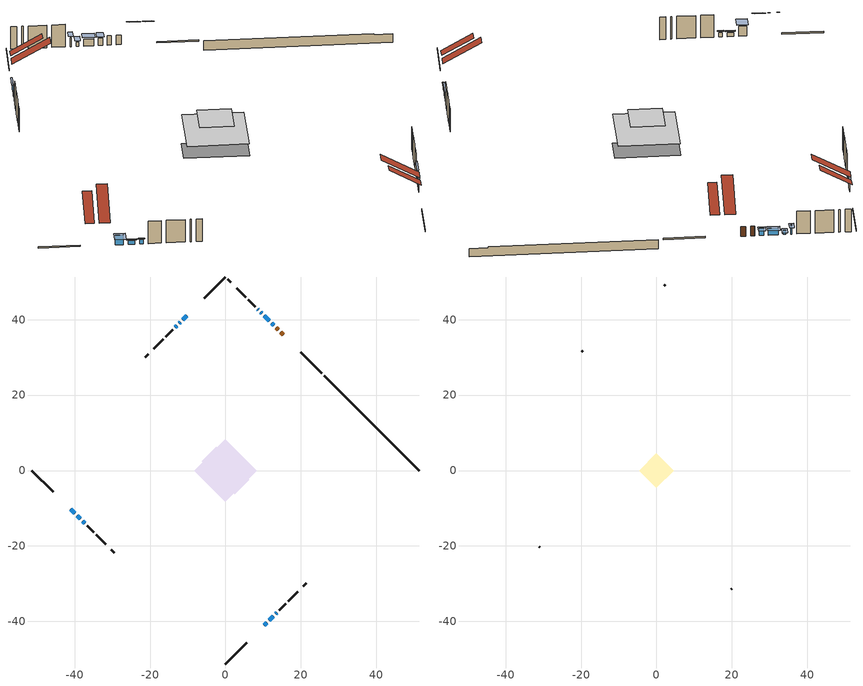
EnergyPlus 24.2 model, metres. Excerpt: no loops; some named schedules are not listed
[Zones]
conditioned space
 floor outside (Floor1 construction): -1.67,0 0,1.67 1.67,0 0,-1.67 z0.91
 floor adiabatic (AdiabaticFloorConstruction): -8.23,0 0,8.23 8.23,0 0,-8.23 z3.35
 floor foundation (Slab1 construction): -6.28,2.46 -2.46,6.28 6.28,-2.46 2.46,-6.28 z-1.07
 wall outside (RimJoist1 construction): 0,-51.3 5.57,-45.73 / -51.3,0 -45.73,-5.57 / 0,51.3 -5.57,45.73 / 25.53,25.77 19.96,31.34 z0.91:1.21
 wall outside (AdiabaticWallConstruction 1): 15.29,36.01 14.63,36.67 / 13.97,37.33 13.46,37.84 z0.91:2.94
 wall outside (AdiabaticWallConstruction): -10.25,41.05 -11.33,39.98 / 11.61,39.7 10.31,40.99 / 11.58,-39.72 12.66,-38.64 z0.91:2.43; 12.8,38.5 12.26,39.04 / 13.31,-37.99 13.53,-37.77 z0.91:2.44; -11.98,39.32 -12.32,38.98 / 10.25,-41.05 10.92,-40.38 / -12.97,38.33 -13.38,37.92 z0.91:2.13; -41.05,-10.25 -39.98,-11.33 z0.91:3.04; -39.32,-11.98 -38.46,-12.85 z0.91:1.73; -37.8,-13.5 -37.37,-13.93 / 9.66,41.64 9.33,41.97 z0.91:1.83; 8.68,42.63 8.5,42.81 z0.91:2.89
 wall outside (Wall1 construction): 14.18,-37.12 15.95,-35.36 / -36.71,-14.59 -34.95,-16.35 / -14.04,37.26 -15.8,35.5 / 7.84,43.46 6.08,45.22 z0.91:5.79
 wall outside (Wall2 construction): 16.6,-34.7 19.11,-32.19 / -34.29,-17.01 -31.79,-19.51 / -16.45,34.85 -18.96,32.34 / 5.42,45.88 2.92,48.38 z0.91:5.79
 wall outside (Wall4 construction): 20.58,-30.72 21.37,-29.93 / -30.31,-20.99 -29.53,-21.77 / -20.43,30.87 -21.22,30.08 / 1.44,49.86 0.66,50.64 z0.91:5.79
 wall foundation (FoundationWall1 construction): 26.19,25.11,-1.07 26.19,25.11,0.91 48.79,2.51,0.91 48.79,2.51,0.71 51.3,0,0.71 51.3,0,-1.07
 window (WindowConstruction): -10.25,41.05 -11.33,39.98 z0.91:2.43
 window (WindowConstruction 3): 12.8,38.5 12.26,39.04 z0.91:2.43
 window (WindowConstruction 4): 11.61,39.7 10.31,40.99 z0.91:2.43
 window (WindowConstruction 5): -11.98,39.32 -12.32,38.98 z0.91:2.13
 window (WindowConstruction 6): 10.25,-41.05 10.92,-40.38 z0.91:2.13
 window (WindowConstruction 7): -41.05,-10.25 -39.98,-11.33 z0.91:3.04
 window (WindowConstruction 8): -39.32,-11.98 -38.46,-12.84 z0.91:1.72
 window (WindowConstruction 12): -12.98,38.33 -13.38,37.92 z0.91:2.13
 window (WindowConstruction 1): 11.58,-39.72 12.66,-38.65 z0.91:2.43
 window (WindowConstruction 2): -37.8,-13.5 -37.37,-13.93 z0.91:1.82
 window (WindowConstruction 9): 9.66,41.65 9.33,41.97 z0.91:1.82
 window (WindowConstruction 10): 8.68,42.63 8.5,42.8 z0.91:2.89
 window (WindowConstruction 11): 13.31,-37.99 13.53,-37.77 z0.91:2.43
 door (Door): 15.29,36.01 14.63,36.67 z0.91:2.94
 door (Door 1): 13.97,37.33 13.46,37.84 z0.91:2.94
 ceiling adiabatic (AdiabaticFloorConstruction): 0,-8.23 8.23,0 0,8.23 -8.23,0 z3.35
 roof outside (Roof2 construction): 9.59,-41.71,5.79 4.49,-36.61,10 3.01,-38.08,10 8.11,-43.19,5.79; -41.71,-9.59,5.79 -36.61,-4.49,10 -38.08,-3.01,10 -43.19,-8.11,5.79; -9.59,41.71,5.79 -4.49,36.61,10 -3.01,38.08,10 -8.11,43.19,5.79; 15.94,35.36,5.79 10.84,30.25,10 12.32,28.77,10 17.42,33.88,5.79
attic - vented
 floor to conditioned space (Floor2 construction Reversed): -4.57,0 0,4.57 4.57,0 0,-4.57 z5.79
 wall outside (Wall3 construction): 19.76,-31.54 19.93,-31.38 / -31.13,-20.17 -30.97,-20.33 / -19.62,31.69 -19.78,31.52 / 2.26,49.04 2.1,49.2 z0.91:5.79
 roof outside (Roof1 construction): 7.46,-43.84,5.79 3.21,-39.6,9.29 1.98,-40.83,9.29 6.23,-45.07,5.79; -43.84,-7.46,5.79 -39.6,-3.21,9.29 -40.83,-1.98,9.29 -45.07,-6.23,5.79; -7.46,43.84,5.79 -3.21,39.6,9.29 -1.98,40.83,9.29 -6.23,45.07,5.79; 18.08,33.22,5.79 13.83,28.98,9.29 15.06,27.75,9.29 19.31,31.99,5.79
shading: -11.76,39.54 -9.82,41.48 -10.03,41.7 -11.97,39.76 z3.04; 12.05,39.25 13.01,38.29 14.09,39.36 13.13,40.33 z2.73; 10.1,41.2 11.82,39.48 12.89,40.56 11.18,42.28 z2.73; -39.76,-11.54 -41.26,-10.04 -42.77,-11.54 -41.27,-13.04 z3.34; -38.25,-13.06 -39.53,-11.77 -39.74,-11.98 -38.46,-13.27 z2.02; 13.09,-38.21 11.15,-40.15 11.36,-40.37 13.3,-38.43 z3.04; -37.16,-14.14 -38.01,-13.29 -38.22,-13.5 -37.37,-14.35 z2.12; 9.12,42.18 9.87,41.43 10.94,42.51 10.2,43.26 z2.12; 8.29,43.02 8.89,42.41 9.96,43.49 9.36,44.09 z3.19; 14.6,-36.7 12.24,-39.06 12.45,-39.28 14.81,-36.91 z3.95
[Building]
Building 1: Terrain=Suburbs
[Site:Location]
Mont Joli AP_QC: Latitude {deg}=48.61; Longitude {deg}=-68.21; Time Zone {hr}=-5; Elevation {m}=52; Keep Site Location Information=Yes
[Site:GroundTemperature:Shallow]
-0.843868, -3.04892, -3.2255, -2.1791, 2.02165, 6.20283, 9.82768, 12.1239, 12.319, 10.4514, 6.91898, 2.86606
[Site:WaterMainsTemperature]
Calculation Method=Schedule; Temperature Schedule=mains temperature schedule
[Material] Roughness=Rough; Thermal Absorptance=0.9
Name | Thickness {m} | Conductivity {W/m-K} | Density {kg/m3} | Specific Heat {J/kg-K} | Solar Absorptance | Visible Absorptance
asphalt or fiberglass shingles | 0.00635 | 0.162714 | 1121.4 | 1465.45 | 0.4 | 0.4
ceiling loosefill ins | 0.169333 | 0.0480833 | 16.02 | 1046.75 | 0.7 | 0.7
ceiling stud and cavity | 0.1397 | 0.329196 | 65.682 | 1177.47 | 0.7 | 0.7
concrete 4.0 in. | 0.1016 | 1.803125 | 2242.8 | 837.4 | 0.7 | 0.7
concrete 8.0 in. | 0.2032 | 1.803125 | 2242.8 | 837.4 | 0.7 | 0.7
door material | 0.04445 | 0.0451087 | 512.64 | 1214.23 | 0.7 | 0.7
door material 1 | 0.04445 | 0.188738 | 512.64 | 1214.23 | 0.7 | 0.7
floor covering | 0.0127 | 0.0433444 | 54.468 | 1339.84 | 0.6 | 0.6
floor rigid ins | 0.051816 | 0.029427 | 32.04 | 1214.23 | 0.7 | 0.7
floor rigid ins 1; wall rigid ins | 0.512978 | 0.029427 | 32.04 | 1214.23 | 0.7 | 0.7
floor stud and cavity | 0.1397 | 0.0884282 | 92.3553 | 1139.71 | 0.7 | 0.7
floor stud and cavity 1 | 0.1397 | 1.75129 | 37.0049 | 1207.88 | 0.7 | 0.7
furniture material conditioned space 1 | 0.1524 | 0.115458 | 640.8 | 1214.23 | 0.6 | 0.6
gypsum board | 0.0127 | 0.160291 | 801 | 837.4 | 0.6 | 0.6
osb sheathing 0.5 in. | 0.0127 | 0.115458 | 512.64 | 1214.23 | 0.7 | 0.7
osb sheathing 0.75 in. | 0.01905 | 0.115458 | 512.64 | 1214.23 | 0.7 | 0.7
rim joist stud and cavity | 0.0508 | 0.137084 | 50.32683 | 1063.81 | 0.6 | 0.6
roof rigid ins | 0.103632 | 0.029427 | 32.04 | 1214.23 | 0.7 | 0.7
roof stud and cavity | 0.2032 | 1.36305 | 78.34581 | 1123.46 | 0.7 | 0.7
wall stud and cavity | 0.1397 | 0.0807104 | 139.0536 | 1170.24 | 0.7 | 0.7
wall stud and cavity 1 | 0.1397 | 0.0792591 | 139.0536 | 1170.24 | 0.7 | 0.7
wall stud and cavity 2 | 0.0889 | 6.1454 | 50.32683 | 1063.81 | 0.6 | 0.6
wall stud and cavity 3 | 0.1397 | 0.21228 | 139.0536 | 1170.24 | 0.7 | 0.7
wall stud and cavity 4 | 0.0889 | 0.380278 | 52.3479 | 1209.89 | 0.7 | 0.7
wall stud and cavity 5 | 0.0889 | 0.391764 | 83.0341 | 1211.67 | 0.7 | 0.7
wood siding | 0.0254 | 0.102417 | 544.68 | 1172.36 | 0.4 | 0.4
wood siding 1 | 0.00254 | 0.102417 | 544.68 | 1172.36 | 0.4 | 0.4
wood siding 2; wood siding 3; wood siding 4 | 0.0254 | 0.102417 | 544.68 | 1172.36 | 0.7 | 0.7
[WindowMaterial:SimpleGlazingSystem]
Name | U-Factor {W/m2-K} | Solar Heat Gain Coefficient
WindowMaterial | 2.958238 | 0.57
WindowMaterial 1 | 2.99571 | 0.51
WindowMaterial 2 | 2.906 | 0.64
WindowMaterial 3 | 2.98833 | 0.52
WindowMaterial 4 | 2.98152 | 0.58
WindowMaterial 5 | 2.961077 | 0.56
WindowMaterial 6 | 3.1212 | 0.46
WindowMaterial 7 | 3.1053 | 0.51
WindowMaterial 8 | 3.08826 | 0.37
WindowMaterial 9 | 3.06101 | 0.4
[Construction]
AdiabaticFloorConstruction: floor stud and cavity 1, floor rigid ins 1, osb sheathing 0.75 in., floor covering
AdiabaticWallConstruction: wood siding 3, wall rigid ins, wall stud and cavity 4, gypsum board
AdiabaticWallConstruction 1: wood siding 4, wall rigid ins, wall stud and cavity 4, gypsum board
Door: door material
Door 1: door material 1
Floor1 construction: floor stud and cavity, floor rigid ins, osb sheathing 0.75 in., floor covering
Floor2 construction Reversed: gypsum board, ceiling stud and cavity, ceiling loosefill ins
FoundationWall1 construction: concrete 8.0 in.
furniture construction conditioned space 1: furniture material conditioned space 1
PartitionWallConstruction: gypsum board, wall stud and cavity 5, gypsum board
RimJoist1 construction: wood siding 2, rim joist stud and cavity
Roof1 construction: asphalt or fiberglass shingles
Roof2 construction: asphalt or fiberglass shingles, roof rigid ins, osb sheathing 0.75 in., roof stud and cavity, gypsum board
Slab1 construction: concrete 4.0 in.
Wall1 construction: wood siding, osb sheathing 0.5 in., wall stud and cavity, gypsum board
Wall2 construction: wood siding, osb sheathing 0.5 in., wall stud and cavity 1, gypsum board
Wall3 construction: wood siding 1, wall stud and cavity 2
Wall4 construction: wood siding, osb sheathing 0.5 in., wall stud and cavity 3, gypsum board
WindowConstruction; WindowConstruction 1; WindowConstruction 3; WindowConstruction 6: WindowMaterial
WindowConstruction 10: WindowMaterial 7
WindowConstruction 11: WindowMaterial 8
WindowConstruction 12: WindowMaterial 9
WindowConstruction 2: WindowMaterial 1
WindowConstruction 4: WindowMaterial 2
WindowConstruction 5: WindowMaterial 3
WindowConstruction 7: WindowMaterial 4
WindowConstruction 8: WindowMaterial 5
WindowConstruction 9: WindowMaterial 6
[Zone] Multiplier=1; Part of Total Floor Area=Yes
Name | Volume {m3}
attic - vented | 22.6219
conditioned space | 437
[Space]
Name | Zone | Volume {m3}
attic - vented 1 | attic - vented | 22.6219
conditioned space 1 | conditioned space | 437
[ZoneInfiltration:EffectiveLeakageArea]
infil attic - vented 1: Zone or Space=attic - vented 1; Schedule=Always On Discrete; Effective Air Leakage Area {cm2}=1450.78; Stack Coefficient=0.000582603; Wind Coefficient=1.63082e-05
[ZoneMixing]
whole house fan mix: Zone or Space=attic - vented; Schedule=Always On Continuous; Design Flow Rate Calculation Method=Flow/Zone; Design Flow Rate {m3/s}=0; Source Zone or Space=conditioned space
[SurfaceProperty:ExposedFoundationPerimeter]
Slab1: Exposed Perimeter Calculation Method=TotalExposedPerimeter; Total Exposed Perimeter {m}=35.51
[InternalMass] Zone or ZoneList=conditioned space; Space or SpaceList=conditioned space 1
Name | Construction | Surface Area {m2}
furniture mass conditioned space 1 | furniture construction conditioned space 1 | 83.148
partition wall mass | PartitionWallConstruction | 207.87
[Lights]
interior lighting: Zone or ZoneList or Space or SpaceList=conditioned space 1; Schedule=interior lighting schedule; Design Level Calculation Method=LightingLevel; Lighting Level {W}=343.2; Return Air Fraction=0; Fraction Radiant=0.6; Fraction Visible=0.2; Fraction Replaceable=1
[People]
occupants: Zone or ZoneList or Space or SpaceList=conditioned space 1; Number of People Schedule=occupants schedule; Number of People Calculation Method=People; Number of People=3; Fraction Radiant=0.314171; Sensible Heat Fraction=0.56303; Activity Level Schedule=occupants activity schedule; Carbon Dioxide Generation Rate {m3/s-W}=0; Enable ASHRAE 55 Comfort Warnings=No; Mean Radiant Temperature Calculation Type=EnclosureAveraged
[ElectricEquipment] Zone or ZoneList or Space or SpaceList=conditioned space 1; Design Level Calculation Method=EquipmentLevel
Name | Schedule | Design Level {W} | Fraction Latent | Fraction Radiant | Fraction Lost
clothes dryer | clothes dryer schedule | 140.772 | 0.015 | 0.081 | 0.85
clothes washer | clothes washer schedule | 32.1985 | 0.03 | 0.162 | 0.7
cooking range | cooking range schedule | 215.147 | 0.08 | 0.432 | 0.2
dishwasher | dishwasher schedule | 66.8632 | 0.3 | 0.18 | 0.4
fridge | fridge schedule | 72.9452 | 0 | 0.6 | 0
mech vent bath fan 0 | mech vent bath fan 0 schedule | 50.2 | 0 | 0 | 1
mech vent bath fan 1 | mech vent bath fan 1 schedule | 50.2 | 0 | 0 | 1
mech vent house fan | mech vent house fan schedule | 0 | 0 | 0 | 1
mech vent house fan cfis | mech vent house fan cfis schedule | 0 | 0 | 0 | 0
mech vent range fan 0 | mech vent range fan 0 schedule | 57 | 0 | 0 | 1
misc plug loads | misc plug loads schedule | 494.7 | 0.045 | 0.513 | 0.1
whole house fan | Always On Discrete | 0 | 0 | 0 | 1
[OtherEquipment] Zone or ZoneList or Space or SpaceList=conditioned space 1; Design Level Calculation Method=EquipmentLevel
Name | Fuel Type | Schedule | Design Level {W} | Fraction Latent | Fraction Radiant | Fraction Lost
clothes dryer 1 | Electricity | clothes dryer schedule | 0 | 0.015 | 0.081 | 0.85
cooking range 1 | Electricity | cooking range schedule | 0 | 0.08 | 0.432 | 0.2
general water use latent | None | general water use schedule | 62.594 | 1 | 0 | 0
general water use sensible | None | general water use schedule | -61.6891 | 0 | 0.6 | 0
mech vent house fan latent load | None | Always On Discrete | 0 | 1 | 0 | 0
mech vent house fan sensible load | None | Always On Discrete | 0 | 0 | 0 | 0
water heater energy adjustment1 | Electricity | Always On Discrete | 0.01 | 0 | 0 | 1
[ZoneInfiltration:DesignFlowRate] Zone or ZoneList or Space or SpaceList=conditioned space 1; Schedule=Always On Discrete; Design Flow Rate Calculation Method=Flow/Zone; Design Flow Rate {m3/s}=0
infil flow; natural vent flow; whole house fan flow
[ZoneControl:Thermostat]
conditioned space Thermostat: Zone or ZoneList=conditioned space; Control Type Schedule=conditioned space Thermostat Schedule; Control 1=conditioned space temperature setpoint; Temperature Difference Between Cutout And Setpoint {deltaC}=0
[ThermostatSetpoint:DualSetpoint]
conditioned space temperature setpoint: Heating Setpoint Temperature Schedule=heating setpoint; Cooling Setpoint Temperature Schedule=cooling setpoint
[Zone equipment]
conditioned space: electric baseboard
[Foundation:Kiva]
Foundation Kiva 1: Initial Indoor Air Temperature {C}=18; Wall Height Above Grade {m}=0.910011; Wall Depth Below Slab {m}=0.2032
[Foundation:Kiva:Settings]
Soil Conductivity {W/m-K}=0.849921; Soil Density {kg/m3}=1842.3; Soil Specific Heat {J/kg-K}=418.7; Ground Solar Absorptivity=0.9; Ground Thermal Absorptivity=0.9; Ground Surface Roughness {m}=0.03; Far-Field Width {m}=40; Deep-Ground Boundary Condition=ZeroFlux; Deep-Ground Depth {m}=40; Minimum Cell Dimension {m}=0.2; Maximum Cell Growth Coefficient=3; Simulation Timestep=Timestep
[Exterior:Lights]
exterior lighting: Schedule=exterior lighting schedule; Design Level {W}=75.6
[EnergyManagementSystem:Sensor] Output:Variable or Output:Meter Index Key=conditioned space
Name | Output:Variable or Output:Meter
conditioned_space_clg_unmet_s | Zone Cooling Setpoint Not Met Time
conditioned_space_htg_unmet_s | Zone Heating Setpoint Not Met Time
fridge_tin_s; tin_s; tin_s_1 | Zone Mean Air Temperature
tout_s | Zone Outdoor Air Drybulb Temperature
win_s | Zone Air Humidity Ratio
[Schedule:Constant]
Name | Hourly Value
Always On Continuous; mech vent house fan schedule; mech vent house fan cfis schedule; Always On Discrete | 1
occupants activity schedule | 117.228
fridge schedule | 0
[Schedule:Week:Daily]
interior lighting schedule Week Rule - Jan1-Jan27: interior lighting schedule day, interior lighting schedule day, interior lighting schedule day, interior lighting schedule day, interior lighting schedule day, interior lighting schedule day, interior lighting schedule day, interior lighting schedule default day, interior lighting schedule default day, interior lighting schedule default day, interior lighting schedule default day, interior lighting schedule default day
interior lighting schedule Week Rule - Jan28-Feb3: interior lighting schedule day, interior lighting schedule day, interior lighting schedule day, interior lighting schedule day, interior lighting schedule day 1, interior lighting schedule day 1, interior lighting schedule day 1, interior lighting schedule default day, interior lighting schedule default day, interior lighting schedule default day, interior lighting schedule default day, interior lighting schedule default day
interior lighting schedule Week Rule - Feb4-Feb24: interior lighting schedule day 1, interior lighting schedule day 1, interior lighting schedule day 1, interior lighting schedule day 1, interior lighting schedule day 1, interior lighting schedule day 1, interior lighting schedule day 1, interior lighting schedule default day, interior lighting schedule default day, interior lighting schedule default day, interior lighting schedule default day, interior lighting schedule default day
interior lighting schedule Week Rule - Feb25-Mar3: interior lighting schedule day 1, interior lighting schedule day 1, interior lighting schedule day 1, interior lighting schedule day 1, interior lighting schedule day 2, interior lighting schedule day 2, interior lighting schedule day 2, interior lighting schedule default day, interior lighting schedule default day, interior lighting schedule default day, interior lighting schedule default day, interior lighting schedule default day
interior lighting schedule Week Rule - Mar4-Mar31: interior lighting schedule day 2, interior lighting schedule day 2, interior lighting schedule day 2, interior lighting schedule day 2, interior lighting schedule day 2, interior lighting schedule day 2, interior lighting schedule day 2, interior lighting schedule default day, interior lighting schedule default day, interior lighting schedule default day, interior lighting schedule default day, interior lighting schedule default day
interior lighting schedule Week Rule - Apr1-Apr28: interior lighting schedule day 3, interior lighting schedule day 3, interior lighting schedule day 3, interior lighting schedule day 3, interior lighting schedule day 3, interior lighting schedule day 3, interior lighting schedule day 3, interior lighting schedule default day, interior lighting schedule default day, interior lighting schedule default day, interior lighting schedule default day, interior lighting schedule default day
interior lighting schedule Week Rule - Apr29-May5: interior lighting schedule day 3, interior lighting schedule day 3, interior lighting schedule day 4, interior lighting schedule day 4, interior lighting schedule day 4, interior lighting schedule day 4, interior lighting schedule day 4, interior lighting schedule default day, interior lighting schedule default day, interior lighting schedule default day, interior lighting schedule default day, interior lighting schedule default day
interior lighting schedule Week Rule - May6-May26: interior lighting schedule day 4, interior lighting schedule day 4, interior lighting schedule day 4, interior lighting schedule day 4, interior lighting schedule day 4, interior lighting schedule day 4, interior lighting schedule day 4, interior lighting schedule default day, interior lighting schedule default day, interior lighting schedule default day, interior lighting schedule default day, interior lighting schedule default day
interior lighting schedule Week Rule - May27-Jun2: interior lighting schedule day 4, interior lighting schedule day 4, interior lighting schedule day 4, interior lighting schedule day 4, interior lighting schedule day 4, interior lighting schedule day 5, interior lighting schedule day 5, interior lighting schedule default day, interior lighting schedule default day, interior lighting schedule default day, interior lighting schedule default day, interior lighting schedule default day
interior lighting schedule Week Rule - Jun3-Jun30: interior lighting schedule day 5, interior lighting schedule day 5, interior lighting schedule day 5, interior lighting schedule day 5, interior lighting schedule day 5, interior lighting schedule day 5, interior lighting schedule day 5, interior lighting schedule default day, interior lighting schedule default day, interior lighting schedule default day, interior lighting schedule default day, interior lighting schedule default day
interior lighting schedule Week Rule - Jul1-Jul28: interior lighting schedule day 6, interior lighting schedule day 6, interior lighting schedule day 6, interior lighting schedule day 6, interior lighting schedule day 6, interior lighting schedule day 6, interior lighting schedule day 6, interior lighting schedule default day, interior lighting schedule default day, interior lighting schedule default day, interior lighting schedule default day, interior lighting schedule default day
interior lighting schedule Week Rule - Jul29-Aug4: interior lighting schedule day 6, interior lighting schedule day 6, interior lighting schedule day 6, interior lighting schedule day 7, interior lighting schedule day 7, interior lighting schedule day 7, interior lighting schedule day 7, interior lighting schedule default day, interior lighting schedule default day, interior lighting schedule default day, interior lighting schedule default day, interior lighting schedule default day
interior lighting schedule Week Rule - Aug5-Aug25: interior lighting schedule day 7, interior lighting schedule day 7, interior lighting schedule day 7, interior lighting schedule day 7, interior lighting schedule day 7, interior lighting schedule day 7, interior lighting schedule day 7, interior lighting schedule default day, interior lighting schedule default day, interior lighting schedule default day, interior lighting schedule default day, interior lighting schedule default day
interior lighting schedule Week Rule - Aug26-Sep1: interior lighting schedule day 7, interior lighting schedule day 7, interior lighting schedule day 7, interior lighting schedule day 7, interior lighting schedule day 7, interior lighting schedule day 7, interior lighting schedule day 8, interior lighting schedule default day, interior lighting schedule default day, interior lighting schedule default day, interior lighting schedule default day, interior lighting schedule default day
interior lighting schedule Week Rule - Sep2-Sep29: interior lighting schedule day 8, interior lighting schedule day 8, interior lighting schedule day 8, interior lighting schedule day 8, interior lighting schedule day 8, interior lighting schedule day 8, interior lighting schedule day 8, interior lighting schedule default day, interior lighting schedule default day, interior lighting schedule default day, interior lighting schedule default day, interior lighting schedule default day
interior lighting schedule Week Rule - Sep30-Oct6: interior lighting schedule day 8, interior lighting schedule day 9, interior lighting schedule day 9, interior lighting schedule day 9, interior lighting schedule day 9, interior lighting schedule day 9, interior lighting schedule day 9, interior lighting schedule default day, interior lighting schedule default day, interior lighting schedule default day, interior lighting schedule default day, interior lighting schedule default day
interior lighting schedule Week Rule - Oct7-Oct27: interior lighting schedule day 9, interior lighting schedule day 9, interior lighting schedule day 9, interior lighting schedule day 9, interior lighting schedule day 9, interior lighting schedule day 9, interior lighting schedule day 9, interior lighting schedule default day, interior lighting schedule default day, interior lighting schedule default day, interior lighting schedule default day, interior lighting schedule default day
interior lighting schedule Week Rule - Oct28-Nov3: interior lighting schedule day 9, interior lighting schedule day 9, interior lighting schedule day 9, interior lighting schedule day 9, interior lighting schedule day 10, interior lighting schedule day 10, interior lighting schedule day 10, interior lighting schedule default day, interior lighting schedule default day, interior lighting schedule default day, interior lighting schedule default day, interior lighting schedule default day
interior lighting schedule Week Rule - Nov4-Nov24: interior lighting schedule day 10, interior lighting schedule day 10, interior lighting schedule day 10, interior lighting schedule day 10, interior lighting schedule day 10, interior lighting schedule day 10, interior lighting schedule day 10, interior lighting schedule default day, interior lighting schedule default day, interior lighting schedule default day, interior lighting schedule default day, interior lighting schedule default day
interior lighting schedule Week Rule - Nov25-Dec1: interior lighting schedule day 10, interior lighting schedule day 10, interior lighting schedule day 10, interior lighting schedule day 10, interior lighting schedule day 10, interior lighting schedule day 10, interior lighting schedule day 11, interior lighting schedule default day, interior lighting schedule default day, interior lighting schedule default day, interior lighting schedule default day, interior lighting schedule default day
interior lighting schedule Week Rule - Dec2-Dec31: interior lighting schedule day 11, interior lighting schedule day 11, interior lighting schedule day 11, interior lighting schedule day 11, interior lighting schedule day 11, interior lighting schedule day 11, interior lighting schedule day 11, interior lighting schedule default day, interior lighting schedule default day, interior lighting schedule default day, interior lighting schedule default day, interior lighting schedule default day
occupants schedule Week Rule - Jan1-Dec31: occupants schedule day, occupants schedule day, occupants schedule day, occupants schedule day, occupants schedule day, occupants schedule day, occupants schedule day, occupants schedule default day, occupants schedule default day, occupants schedule default day, occupants schedule default day, occupants schedule default day
clothes dryer schedule Week Rule - Jan1-Dec31: clothes dryer schedule day, clothes dryer schedule day, clothes dryer schedule day, clothes dryer schedule day, clothes dryer schedule day, clothes dryer schedule day, clothes dryer schedule day, clothes dryer schedule default day, clothes dryer schedule default day, clothes dryer schedule default day, clothes dryer schedule default day, clothes dryer schedule default day
clothes washer schedule Week Rule - Jan1-Dec31: clothes washer schedule day, clothes washer schedule day, clothes washer schedule day, clothes washer schedule day, clothes washer schedule day, clothes washer schedule day, clothes washer schedule day, clothes washer schedule default day, clothes washer schedule default day, clothes washer schedule default day, clothes washer schedule default day, clothes washer schedule default day
cooking range schedule Week Rule - Jan1-Dec31: cooking range schedule day, cooking range schedule day, cooking range schedule day, cooking range schedule day, cooking range schedule day, cooking range schedule day, cooking range schedule day, cooking range schedule default day, cooking range schedule default day, cooking range schedule default day, cooking range schedule default day, cooking range schedule default day
dishwasher schedule Week Rule - Jan1-Dec31: dishwasher schedule day, dishwasher schedule day, dishwasher schedule day, dishwasher schedule day, dishwasher schedule day, dishwasher schedule day, dishwasher schedule day, dishwasher schedule default day, dishwasher schedule default day, dishwasher schedule default day, dishwasher schedule default day, dishwasher schedule default day
mech vent bath fan 0 schedule Week Rule - Jan1-Dec31: mech vent bath fan 0 schedule day, mech vent bath fan 0 schedule day, mech vent bath fan 0 schedule day, mech vent bath fan 0 schedule day, mech vent bath fan 0 schedule day, mech vent bath fan 0 schedule day, mech vent bath fan 0 schedule day, mech vent bath fan 0 schedule default day, mech vent bath fan 0 schedule default day, mech vent bath fan 0 schedule default day, mech vent bath fan 0 schedule default day, mech vent bath fan 0 schedule default day
mech vent bath fan 1 schedule Week Rule - Jan1-Dec31: mech vent bath fan 1 schedule day, mech vent bath fan 1 schedule day, mech vent bath fan 1 schedule day, mech vent bath fan 1 schedule day, mech vent bath fan 1 schedule day, mech vent bath fan 1 schedule day, mech vent bath fan 1 schedule day, mech vent bath fan 1 schedule default day, mech vent bath fan 1 schedule default day, mech vent bath fan 1 schedule default day, mech vent bath fan 1 schedule default day, mech vent bath fan 1 schedule default day
mech vent range fan 0 schedule Week Rule - Jan1-Dec31: mech vent range fan 0 schedule day, mech vent range fan 0 schedule day, mech vent range fan 0 schedule day, mech vent range fan 0 schedule day, mech vent range fan 0 schedule day, mech vent range fan 0 schedule day, mech vent range fan 0 schedule day, mech vent range fan 0 schedule default day, mech vent range fan 0 schedule default day, mech vent range fan 0 schedule default day, mech vent range fan 0 schedule default day, mech vent range fan 0 schedule default day
misc plug loads schedule Week Rule - Jan1-Dec31: misc plug loads schedule day, misc plug loads schedule day, misc plug loads schedule day, misc plug loads schedule day, misc plug loads schedule day, misc plug loads schedule day, misc plug loads schedule day, misc plug loads schedule default day, misc plug loads schedule default day, misc plug loads schedule default day, misc plug loads schedule default day, misc plug loads schedule default day
general water use schedule Week Rule - Jan1-Dec31: general water use schedule day, general water use schedule day, general water use schedule day, general water use schedule day, general water use schedule day, general water use schedule day, general water use schedule day, general water use schedule default day, general water use schedule default day, general water use schedule default day, general water use schedule default day, general water use schedule default day
exterior lighting schedule Week Rule - Jan1-Jan27: exterior lighting schedule day, exterior lighting schedule day, exterior lighting schedule day, exterior lighting schedule day, exterior lighting schedule day, exterior lighting schedule day, exterior lighting schedule day, exterior lighting schedule default day, exterior lighting schedule default day, exterior lighting schedule default day, exterior lighting schedule default day, exterior lighting schedule default day
exterior lighting schedule Week Rule - Jan28-Feb3: exterior lighting schedule day, exterior lighting schedule day, exterior lighting schedule day, exterior lighting schedule day, exterior lighting schedule day 1, exterior lighting schedule day 1, exterior lighting schedule day 1, exterior lighting schedule default day, exterior lighting schedule default day, exterior lighting schedule default day, exterior lighting schedule default day, exterior lighting schedule default day
exterior lighting schedule Week Rule - Feb4-Feb24: exterior lighting schedule day 1, exterior lighting schedule day 1, exterior lighting schedule day 1, exterior lighting schedule day 1, exterior lighting schedule day 1, exterior lighting schedule day 1, exterior lighting schedule day 1, exterior lighting schedule default day, exterior lighting schedule default day, exterior lighting schedule default day, exterior lighting schedule default day, exterior lighting schedule default day
exterior lighting schedule Week Rule - Feb25-Mar3: exterior lighting schedule day 1, exterior lighting schedule day 1, exterior lighting schedule day 1, exterior lighting schedule day 1, exterior lighting schedule day 2, exterior lighting schedule day 2, exterior lighting schedule day 2, exterior lighting schedule default day, exterior lighting schedule default day, exterior lighting schedule default day, exterior lighting schedule default day, exterior lighting schedule default day
exterior lighting schedule Week Rule - Mar4-Mar31: exterior lighting schedule day 2, exterior lighting schedule day 2, exterior lighting schedule day 2, exterior lighting schedule day 2, exterior lighting schedule day 2, exterior lighting schedule day 2, exterior lighting schedule day 2, exterior lighting schedule default day, exterior lighting schedule default day, exterior lighting schedule default day, exterior lighting schedule default day, exterior lighting schedule default day
exterior lighting schedule Week Rule - Apr1-Apr28: exterior lighting schedule day 3, exterior lighting schedule day 3, exterior lighting schedule day 3, exterior lighting schedule day 3, exterior lighting schedule day 3, exterior lighting schedule day 3, exterior lighting schedule day 3, exterior lighting schedule default day, exterior lighting schedule default day, exterior lighting schedule default day, exterior lighting schedule default day, exterior lighting schedule default day
exterior lighting schedule Week Rule - Apr29-May5: exterior lighting schedule day 3, exterior lighting schedule day 3, exterior lighting schedule day 4, exterior lighting schedule day 4, exterior lighting schedule day 4, exterior lighting schedule day 4, exterior lighting schedule day 4, exterior lighting schedule default day, exterior lighting schedule default day, exterior lighting schedule default day, exterior lighting schedule default day, exterior lighting schedule default day
exterior lighting schedule Week Rule - May6-May26: exterior lighting schedule day 4, exterior lighting schedule day 4, exterior lighting schedule day 4, exterior lighting schedule day 4, exterior lighting schedule day 4, exterior lighting schedule day 4, exterior lighting schedule day 4, exterior lighting schedule default day, exterior lighting schedule default day, exterior lighting schedule default day, exterior lighting schedule default day, exterior lighting schedule default day
exterior lighting schedule Week Rule - May27-Jun2: exterior lighting schedule day 4, exterior lighting schedule day 4, exterior lighting schedule day 4, exterior lighting schedule day 4, exterior lighting schedule day 4, exterior lighting schedule day 5, exterior lighting schedule day 5, exterior lighting schedule default day, exterior lighting schedule default day, exterior lighting schedule default day, exterior lighting schedule default day, exterior lighting schedule default day
exterior lighting schedule Week Rule - Jun3-Jun30: exterior lighting schedule day 5, exterior lighting schedule day 5, exterior lighting schedule day 5, exterior lighting schedule day 5, exterior lighting schedule day 5, exterior lighting schedule day 5, exterior lighting schedule day 5, exterior lighting schedule default day, exterior lighting schedule default day, exterior lighting schedule default day, exterior lighting schedule default day, exterior lighting schedule default day
[Schedule:Year]
interior lighting schedule: interior lighting schedule Week Rule - Jan1-Jan27, 1, 1, 1, 27, interior lighting schedule Week Rule - Jan28-Feb3, 1, 28, 2, 3, interior lighting schedule Week Rule - Feb4-Feb24, 2, 4, 2, 24, interior lighting schedule Week Rule - Feb25-Mar3, 2, 25, 3, 3, interior lighting schedule Week Rule - Mar4-Mar31, 3, 4, 3, 31, interior lighting schedule Week Rule - Apr1-Apr28, 4, 1, 4, 28, interior lighting schedule Week Rule - Apr29-May5, 4, 29, 5, 5, interior lighting schedule Week Rule - May6-May26, 5, 6, 5, 26, interior lighting schedule Week Rule - May27-Jun2, 5, 27, 6, 2, interior lighting schedule Week Rule - Jun3-Jun30, 6, 3, 6, 30, interior lighting schedule Week Rule - Jul1-Jul28, 7, 1, 7, 28, interior lighting schedule Week Rule - Jul29-Aug4, 7, 29, 8, 4, interior lighting schedule Week Rule - Aug5-Aug25, 8, 5, 8, 25, interior lighting schedule Week Rule - Aug26-Sep1, 8, 26, 9, 1, interior lighting schedule Week Rule - Sep2-Sep29, 9, 2, 9, 29, interior lighting schedule Week Rule - Sep30-Oct6, 9, 30, 10, 6, interior lighting schedule Week Rule - Oct7-Oct27, 10, 7, 10, 27, interior lighting schedule Week Rule - Oct28-Nov3, 10, 28, 11, 3, interior lighting schedule Week Rule - Nov4-Nov24, 11, 4, 11, 24, interior lighting schedule Week Rule - Nov25-Dec1, 11, 25, 12, 1, interior lighting schedule Week Rule - Dec2-Dec31, 12, 2, 12, 31
occupants schedule: occupants schedule Week Rule - Jan1-Dec31, 1, 1, 12, 31
clothes dryer schedule: clothes dryer schedule Week Rule - Jan1-Dec31, 1, 1, 12, 31
clothes washer schedule: clothes washer schedule Week Rule - Jan1-Dec31, 1, 1, 12, 31
cooking range schedule: cooking range schedule Week Rule - Jan1-Dec31, 1, 1, 12, 31
dishwasher schedule: dishwasher schedule Week Rule - Jan1-Dec31, 1, 1, 12, 31
mech vent bath fan 0 schedule: mech vent bath fan 0 schedule Week Rule - Jan1-Dec31, 1, 1, 12, 31
mech vent bath fan 1 schedule: mech vent bath fan 1 schedule Week Rule - Jan1-Dec31, 1, 1, 12, 31
mech vent range fan 0 schedule: mech vent range fan 0 schedule Week Rule - Jan1-Dec31, 1, 1, 12, 31
misc plug loads schedule: misc plug loads schedule Week Rule - Jan1-Dec31, 1, 1, 12, 31
general water use schedule: general water use schedule Week Rule - Jan1-Dec31, 1, 1, 12, 31
exterior lighting schedule: exterior lighting schedule Week Rule - Jan1-Jan27, 1, 1, 1, 27, exterior lighting schedule Week Rule - Jan28-Feb3, 1, 28, 2, 3, exterior lighting schedule Week Rule - Feb4-Feb24, 2, 4, 2, 24, exterior lighting schedule Week Rule - Feb25-Mar3, 2, 25, 3, 3, exterior lighting schedule Week Rule - Mar4-Mar31, 3, 4, 3, 31, exterior lighting schedule Week Rule - Apr1-Apr28, 4, 1, 4, 28, exterior lighting schedule Week Rule - Apr29-May5, 4, 29, 5, 5, exterior lighting schedule Week Rule - May6-May26, 5, 6, 5, 26, exterior lighting schedule Week Rule - May27-Jun2, 5, 27, 6, 2, exterior lighting schedule Week Rule - Jun3-Jun30, 6, 3, 6, 30, exterior lighting schedule Week Rule - Jul1-Jul28, 7, 1, 7, 28, exterior lighting schedule Week Rule - Jul29-Aug4, 7, 29, 8, 4, exterior lighting schedule Week Rule - Aug5-Aug25, 8, 5, 8, 25, exterior lighting schedule Week Rule - Aug26-Sep1, 8, 26, 9, 1, exterior lighting schedule Week Rule - Sep2-Sep29, 9, 2, 9, 29, exterior lighting schedule Week Rule - Sep30-Oct6, 9, 30, 10, 6, exterior lighting schedule Week Rule - Oct7-Oct27, 10, 7, 10, 27, exterior lighting schedule Week Rule - Oct28-Nov3, 10, 28, 11, 3, exterior lighting schedule Week Rule - Nov4-Nov24, 11, 4, 11, 24, exterior lighting schedule Week Rule - Nov25-Dec1, 11, 25, 12, 1, exterior lighting schedule Week Rule - Dec2-Dec31, 12, 2, 12, 31
[Schedule:Compact]
conditioned space Thermostat Schedule: Through: 12/31, For: AllDays, Until: 24:00, 4
mains temperature schedule: Through: 01/01, For: AllDays, Until: 24:00, 4.55833, Through: 01/02, For: AllDays, Until: 24:00, 4.48833, Through: 01/03, For: AllDays, Until: 24:00, 4.41944, Through: 01/04, For: AllDays, Until: 24:00, 4.35111, Through: 01/05, For: AllDays, Until: 24:00, 4.28389, Through: 01/06, For: AllDays, Until: 24:00, 4.21778, Through: 01/07, For: AllDays, Until: 24:00, 4.15278, Through: 01/08, For: AllDays, Until: 24:00, 4.08889, Through: 01/09, For: AllDays, Until: 24:00, 4.02611, Through: 01/10, For: AllDays, Until: 24:00, 3.96444, Through: 01/11, For: AllDays, Until: 24:00, 3.90333, Through: 01/12, For: AllDays, Until: 24:00, 3.84389, Through: 01/13, For: AllDays, Until: 24:00, 3.78556, Through: 01/14, For: AllDays, Until: 24:00, 3.72833, Through: 01/15, For: AllDays, Until: 24:00, 3.67222, Through: 01/16, For: AllDays, Until: 24:00, 3.61722, Through: 01/17, For: AllDays, Until: 24:00, 3.56333, Through: 01/18, For: AllDays, Until: 24:00, 3.51111, Through: 01/19, For: AllDays, Until: 24:00, 3.46, Through: 01/20, For: AllDays, Until: 24:00, 3.41, Through: 01/21, For: AllDays, Until: 24:00, 3.36111, Through: 01/22, For: AllDays, Until: 24:00, 3.31389, Through: 01/23, For: AllDays, Until: 24:00, 3.26778, Through: 01/24, For: AllDays, Until: 24:00, 3.22278, Through: 01/25, For: AllDays, Until: 24:00, 3.17944, Through: 01/26, For: AllDays, Until: 24:00, 3.13722, Through: 01/27, For: AllDays, Until: 24:00, 3.09667, Through: 01/28, For: AllDays, Until: 24:00, 3.05722, Through: 01/29, For: AllDays, Until: 24:00, 3.01944, Through: 01/30, For: AllDays, Until: 24:00, 2.98278, Through: 01/31, For: AllDays, Until: 24:00, 2.94778, Through: 02/01, For: AllDays, Until: 24:00, 2.91389, Through: 02/02, For: AllDays, Until: 24:00, 2.88167, Through: 02/03, For: AllDays, Until: 24:00, 2.85056, Through: 02/04, For: AllDays, Until: 24:00, 2.82111, Through: 02/05, For: AllDays, Until: 24:00, 2.79278, Through: 02/06, For: AllDays, Until: 24:00, 2.76667, Through: 02/07, For: AllDays, Until: 24:00, 2.74111, Through: 02/08, For: AllDays, Until: 24:00, 2.71778, Through: 02/09, For: AllDays, Until: 24:00, 2.69556, Through: 02/10, For: AllDays, Until: 24:00, 2.675, Through: 02/11, For: AllDays, Until: 24:00, 2.65556, Through: 02/12, For: AllDays, Until: 24:00, 2.63833, Through: 02/13, For: AllDays, Until: 24:00, 2.62222, Through: 02/14, For: AllDays, Until: 24:00, 2.60722, Through: 02/15, For: AllDays, Until: 24:00, 2.59389, Through: 02/16, For: AllDays, Until: 24:00, 2.58278, Through: 02/17, For: AllDays, Until: 24:00, 2.57222, Through: 02/18, For: AllDays, Until: 24:00, 2.56389, Through: 02/19, For: AllDays, Until: 24:00, 2.55667, Through: 02/20, For: AllDays, Until: 24:00, 2.55111, Through: 02/21, For: AllDays, Until: 24:00, 2.54722, Through: 02/22, For: AllDays, Until: 24:00, 2.545, Through: 02/23, For: AllDays, Until: 24:00, 2.54389, Through: 02/24, For: AllDays, Until: 24:00, 2.54444, Through: 02/25, For: AllDays, Until: 24:00, 2.54667, Through: 02/26, For: AllDays, Until: 24:00, 2.55056, Through: 02/27, For: AllDays, Until: 24:00, 2.55556, Through: 02/28, For: AllDays, Until: 24:00, 2.56222, Through: 03/01, For: AllDays, Until: 24:00, 2.57056, Through: 03/02, For: AllDays, Until: 24:00, 2.58, Through: 03/03, For: AllDays, Until: 24:00, 2.59167, Through: 03/04, For: AllDays, Until: 24:00, 2.60444, Through: 03/05, For: AllDays, Until: 24:00, 2.61889, Through: 03/06, For: AllDays, Until: 24:00, 2.63444, Through: 03/07, For: AllDays, Until: 24:00, 2.65167, Through: 03/08, For: AllDays, Until: 24:00, 2.67056, Through: 03/09, For: AllDays, Until: 24:00, 2.69111, Through: 03/10, For: AllDays, Until: 24:00, 2.71278, Through: 03/11, For: AllDays, Until: 24:00, 2.73611, Through: 03/12, For: AllDays, Until: 24:00, 2.76111, Through: 03/13, For: AllDays, Until: 24:00, 2.78722, Through: 03/14, For: AllDays, Until: 24:00, 2.815, Through: 03/15, For: AllDays, Until: 24:00, 2.84389, Through: 03/16, For: AllDays, Until: 24:00, 2.87444, Through: 03/17, For: AllDays, Until: 24:00, 2.90667, Through: 03/18, For: AllDays, Until: 24:00, 2.94, Through: 03/19, For: AllDays, Until: 24:00, 2.975, Through: 03/20, For: AllDays, Until: 24:00, 3.01111, Through: 03/21, For: AllDays, Until: 24:00, 3.04889, Through: 03/22, For: AllDays, Until: 24:00, 3.08833, Through: 03/23, For: AllDays, Until: 24:00, 3.12833, Through: 03/24, For: AllDays, Until: 24:00, 3.17056, Through: 03/25, For: AllDays, Until: 24:00, 3.21333, Through: 03/26, For: AllDays, Until: 24:00, 3.25778, Through: 03/27, For: AllDays, Until: 24:00, 3.30389, Through: 03/28, For: AllDays, Until: 24:00, 3.35111, Through: 03/29, For: AllDays, Until: 24:00, 3.39944, Through: 03/30, For: AllDays, Until: 24:00, 3.44889, Through: 03/31, For: AllDays, Until: 24:00, 3.5, Through: 04/01, For: AllDays, Until: 24:00, 3.55222, Through: 04/02, For: AllDays, Until: 24:00, 3.60556, Through: 04/03, For: AllDays, Until: 24:00, 3.66, Through: 04/04, For: AllDays, Until: 24:00, 3.71611, Through: 04/05, For: AllDays, Until: 24:00, 3.77278, Through: 04/06, For: AllDays, Until: 24:00, 3.83111, Through: 04/07, For: AllDays, Until: 24:00, 3.89056, Through: 04/08, For: AllDays, Until: 24:00, 3.95111, Through: 04/09, For: AllDays, Until: 24:00, 4.01278, Through: 04/10, For: AllDays, Until: 24:00, 4.075, Through: 04/11, For: AllDays, Until: 24:00, 4.13889, Through: 04/12, For: AllDays, Until: 24:00, 4.20389, Through: 04/13, For: AllDays, Until: 24:00, 4.27, Through: 04/14, For: AllDays, Until: 24:00, 4.33667, Through: 04/15, For: AllDays, Until: 24:00, 4.40444, Through: 04/16, For: AllDays, Until: 24:00, 4.47333, Through: 04/17, For: AllDays, Until: 24:00, 4.54333, Through: 04/18, For: AllDays, Until: 24:00, 4.61389, Through: 04/19, For: AllDays, Until: 24:00, 4.68556, Through: 04/20, For: AllDays, Until: 24:00, 4.75833, Through: 04/21, For: AllDays, Until: 24:00, 4.83167, Through: 04/22, For: AllDays, Until: 24:00, 4.90611, Through: 04/23, For: AllDays, Until: 24:00, 4.98111, Through: 04/24, For: AllDays, Until: 24:00, 5.05722, Through: 04/25, For: AllDays, Until: 24:00, 5.13389, Through: 04/26, For: AllDays, Until: 24:00, 5.21167, Through: 04/27, For: AllDays, Until: 24:00, 5.29, Through: 04/28, For: AllDays, Until: 24:00, 5.36889, Through: 04/29, For: AllDays, Until: 24:00, 5.44833, Through: 04/30, For: AllDays, Until: 24:00, 5.52889, Through: 05/01, For: AllDays, Until: 24:00, 5.61, Through: 05/02, For: AllDays, Until: 24:00, 5.69111, Through: 05/03, For: AllDays, Until: 24:00, 5.77333, Through: 05/04, For: AllDays, Until: 24:00, 5.85667, Through: 05/05, For: AllDays, Until: 24:00, 5.94, Through: 05/06, For: AllDays, Until: 24:00, 6.02389, Through: 05/07, For: AllDays, Until: 24:00, 6.10778, Through: 05/08, For: AllDays, Until: 24:00, 6.19278, Through: 05/09, For: AllDays, Until: 24:00, 6.27833, Through: 05/10, For: AllDays, Until: 24:00, 6.36389, Through: 05/11, For: AllDays, Until: 24:00, 6.45, Through: 05/12, For: AllDays, Until: 24:00, 6.53667, Through: 05/13, For: AllDays, Until: 24:00, 6.62333, Through: 05/14, For: AllDays, Until: 24:00, 6.71056, Through: 05/15, For: AllDays, Until: 24:00, 6.79778, Through: 05/16, For: AllDays, Until: 24:00, 6.88556, Through: 05/17, For: AllDays, Until: 24:00, 6.97389, Through: 05/18, For: AllDays, Until: 24:00, 7.06222, Through: 05/19, For: AllDays, Until: 24:00, 7.15056, Through: 05/20, For: AllDays, Until: 24:00, 7.23889, Through: 05/21, For: AllDays, Until: 24:00, 7.32778, Through: 05/22, For: AllDays, Until: 24:00, 7.41667, Through: 05/23, For: AllDays, Until: 24:00, 7.50556, Through: 05/24, For: AllDays, Until: 24:00, 7.59444, Through: 05/25, For: AllDays, Until: 24:00, 7.68333, Through: 05/26, For: AllDays, Until: 24:00, 7.77278, Through: 05/27, For: AllDays, Until: 24:00, 7.86167, Through: 05/28, For: AllDays, Until: 24:00, 7.95056, Through: 05/29, For: AllDays, Until: 24:00, 8.03944, Through: 05/30, For: AllDays, Until: 24:00, 8.12833, Through: 05/31, For: AllDays, Until: 24:00, 8.21722, Through: 06/01, For: AllDays, Until: 24:00, 8.30556, Through: 06/02, For: AllDays, Until: 24:00, 8.39389, Through: 06/03, For: AllDays, Until: 24:00, 8.48222, Through: 06/04, For: AllDays, Until: 24:00, 8.57, Through: 06/05, For: AllDays, Until: 24:00, 8.65778, Through: 06/06, For: AllDays, Until: 24:00, 8.745, Through: 06/07, For: AllDays, Until: 24:00, 8.83222, Through: 06/08, For: AllDays, Until: 24:00, 8.91889, Through: 06/09, For: AllDays, Until: 24:00, 9.00556, Through: 06/10, For: AllDays, Until: 24:00, 9.09167, Through: 06/11, For: AllDays, Until: 24:00, 9.17722, Through: 06/12, For: AllDays, Until: 24:00, 9.26222, Through: 06/13, For: AllDays, Until: 24:00, 9.34722, Through: 06/14, For: AllDays, Until: 24:00, 9.43111, Through: 06/15, For: AllDays, Until: 24:00, 9.515, Through: 06/16, For: AllDays, Until: 24:00, 9.59833, Through: 06/17, For: AllDays, Until: 24:00, 9.68111, Through: 06/18, For: AllDays, Until: 24:00, 9.76333, Through: 06/19, For: AllDays, Until: 24:00, 9.84444, Through: 06/20, For: AllDays, Until: 24:00, 9.92556, Through: 06/21, For: AllDays, Until: 24:00, 10.0056, Through: 06/22, For: AllDays, Until: 24:00, 10.085, Through: 06/23, For: AllDays, Until: 24:00, 10.1639, Through: 06/24, For: AllDays, Until: 24:00, 10.2422, Through: 06/25, For: AllDays, Until: 24:00, 10.3194, Through: 06/26, For: AllDays, Until: 24:00, 10.3961, Through: 06/27, For: AllDays, Until: 24:00, 10.4717, Through: 06/28, For: AllDays, Until: 24:00, 10.5467, Through: 06/29, For: AllDays, Until: 24:00, 10.6206, Through: 06/30, For: AllDays, Until: 24:00, 10.6939, Through: 07/01, For: AllDays, Until: 24:00, 10.7667, Through: 07/02, For: AllDays, Until: 24:00, 10.8378, Through: 07/03, For: AllDays, Until: 24:00, 10.9083, Through: 07/04, For: AllDays, Until: 24:00, 10.9783, Through: 07/05, For: AllDays, Until: 24:00, 11.0467, Through: 07/06, For: AllDays, Until: 24:00, 11.1144, Through: 07/07, For: AllDays, Until: 24:00, 11.1811, Through: 07/08, For: AllDays, Until: 24:00, 11.2467, Through: 07/09, For: AllDays, Until: 24:00, 11.3111, Through: 07/10, For: AllDays, Until: 24:00, 11.375, Through: 07/11, For: AllDays, Until: 24:00, 11.4372, Through: 07/12, For: AllDays, Until: 24:00, 11.4989, Through: 07/13, For: AllDays, Until: 24:00, 11.5589, Through: 07/14, For: AllDays, Until: 24:00, 11.6178, Through: 07/15, For: AllDays, Until: 24:00, 11.6761, Through: 07/16, For: AllDays, Until: 24:00, 11.7328, Through: 07/17, For: AllDays, Until: 24:00, 11.7883, Through: 07/18, For: AllDays, Until: 24:00, 11.8428, Through: 07/19, For: AllDays, Until: 24:00, 11.8956, Through: 07/20, For: AllDays, Until: 24:00, 11.9478, Through: 07/21, For: AllDays, Until: 24:00, 11.9983, Through: 07/22, For: AllDays, Until: 24:00, 12.0478, Through: 07/23, For: AllDays, Until: 24:00, 12.0956, Through: 07/24, For: AllDays, Until: 24:00, 12.1428, Through: 07/25, For: AllDays, Until: 24:00, 12.1883, Through: 07/26, For: AllDays, Until: 24:00, 12.2322, Through: 07/27, For: AllDays, Until: 24:00, 12.275, Through: 07/28, For: AllDays, Until: 24:00, 12.3167, Through: 07/29, For: AllDays, Until: 24:00, 12.3567, Through: 07/30, For: AllDays, Until: 24:00, 12.3956, Through: 07/31, For: AllDays, Until: 24:00, 12.4328, Through: 08/01, For: AllDays, Until: 24:00, 12.4689, Through: 08/02, For: AllDays, Until: 24:00, 12.5033, Through: 08/03, For: AllDays, Until: 24:00, 12.5367, Through: 08/04, For: AllDays, Until: 24:00, 12.5683, Through: 08/05, For: AllDays, Until: 24:00, 12.5983, Through: 08/06, For: AllDays, Until: 24:00, 12.6272, Through: 08/07, For: AllDays, Until: 24:00, 12.6544, Through: 08/08, For: AllDays, Until: 24:00, 12.6806, Through: 08/09, For: AllDays, Until: 24:00, 12.705, Through: 08/10, For: AllDays, Until: 24:00, 12.7278, Through: 08/11, For: AllDays, Until: 24:00, 12.7494, Through: 08/12, For: AllDays, Until: 24:00, 12.7694, Through: 08/13, For: AllDays, Until: 24:00, 12.7878, Through: 08/14, For: AllDays, Until: 24:00, 12.805, Through: 08/15, For: AllDays, Until: 24:00, 12.8206, Through: 08/16, For: AllDays, Until: 24:00, 12.8344, Through: 08/17, For: AllDays, Until: 24:00, 12.8467, Through: 08/18, For: AllDays, Until: 24:00, 12.8578, Through: 08/19, For: AllDays, Until: 24:00, 12.8672, Through: 08/20, For: AllDays, Until: 24:00, 12.875, Through: 08/21, For: AllDays, Until: 24:00, 12.8817, Through: 08/22, For: AllDays, Until: 24:00, 12.8867, Through: 08/23, For: AllDays, Until: 24:00, 12.89, Through: 08/24, For: AllDays, Until: 24:00, 12.8917, Through: 08/25, For: AllDays, Until: 24:00, 12.8917, Through: 08/26, For: AllDays, Until: 24:00, 12.8906, Through: 08/27, For: AllDays, Until: 24:00, 12.8878, Through: 08/28, For: AllDays, Until: 24:00, 12.8833, Through: 08/29, For: AllDays, Until: 24:00, 12.8772, Through: 08/30, For: AllDays, Until: 24:00, 12.87, Through: 08/31, For: AllDays, Until: 24:00, 12.8611, Through: 09/01, For: AllDays, Until: 24:00, 12.8506, Through: 09/02, For: AllDays, Until: 24:00, 12.8389, Through: 09/03, For: AllDays, Until: 24:00, 12.825, Through: 09/04, For: AllDays, Until: 24:00, 12.81, Through: 09/05, For: AllDays, Until: 24:00, 12.7939, Through: 09/06, For: AllDays, Until: 24:00, 12.7756, Through: 09/07, For: AllDays, Until: 24:00, 12.7561, Through: 09/08, For: AllDays, Until: 24:00, 12.735, Through: 09/09, For: AllDays, Until: 24:00, 12.7128, Through: 09/10, For: AllDays, Until: 24:00, 12.6889, Through: 09/11, For: AllDays, Until: 24:00, 12.6633, Through: 09/12, For: AllDays, Until: 24:00, 12.6367, Through: 09/13, For: AllDays, Until: 24:00, 12.6078, Through: 09/14, For: AllDays, Until: 24:00, 12.5783, Through: 09/15, For: AllDays, Until: 24:00, 12.5472, Through: 09/16, For: AllDays, Until: 24:00, 12.5144, Through: 09/17, For: AllDays, Until: 24:00, 12.48, Through: 09/18, For: AllDays, Until: 24:00, 12.4444, Through: 09/19, For: AllDays, Until: 24:00, 12.4078, Through: 09/20, For: AllDays, Until: 24:00, 12.3694, Through: 09/21, For: AllDays, Until: 24:00, 12.33, Through: 09/22, For: AllDays, Until: 24:00, 12.2889, Through: 09/23, For: AllDays, Until: 24:00, 12.2467, Through: 09/24, For: AllDays, Until: 24:00, 12.2028, Through: 09/25, For: AllDays, Until: 24:00, 12.1578, Through: 09/26, For: AllDays, Until: 24:00, 12.1111, Through: 09/27, For: AllDays, Until: 24:00, 12.0633, Through: 09/28, For: AllDays, Until: 24:00, 12.0144, Through: 09/29, For: AllDays, Until: 24:00, 11.9644, Through: 09/30, For: AllDays, Until: 24:00, 11.9128, Through: 10/01, For: AllDays, Until: 24:00, 11.86, Through: 10/02, For: AllDays, Until: 24:00, 11.8061, Through: 10/03, For: AllDays, Until: 24:00, 11.7511, Through: 10/04, For: AllDays, Until: 24:00, 11.6944, Through: 10/05, For: AllDays, Until: 24:00, 11.6372, Through: 10/06, For: AllDays, Until: 24:00, 11.5783, Through: 10/07, For: AllDays, Until: 24:00, 11.5183, Through: 10/08, For: AllDays, Until: 24:00, 11.4578, Through: 10/09, For: AllDays, Until: 24:00, 11.3956, Through: 10/10, For: AllDays, Until: 24:00, 11.3322, Through: 10/11, For: AllDays, Until: 24:00, 11.2678, Through: 10/12, For: AllDays, Until: 24:00, 11.2028, Through: 10/13, For: AllDays, Until: 24:00, 11.1367, Through: 10/14, For: AllDays, Until: 24:00, 11.0689, Through: 10/15, For: AllDays, Until: 24:00, 11.0006, Through: 10/16, For: AllDays, Until: 24:00, 10.9317, Through: 10/17, For: AllDays, Until: 24:00, 10.8611, Through: 10/18, For: AllDays, Until: 24:00, 10.79, Through: 10/19, For: AllDays, Until: 24:00, 10.7178, Through: 10/20, For: AllDays, Until: 24:00, 10.645, Through: 10/21, For: AllDays, Until: 24:00, 10.5711, Through: 10/22, For: AllDays, Until: 24:00, 10.4961, Through: 10/23, For: AllDays, Until: 24:00, 10.4211, Through: 10/24, For: AllDays, Until: 24:00, 10.3444, Through: 10/25, For: AllDays, Until: 24:00, 10.2672, Through: 10/26, For: AllDays, Until: 24:00, 10.1894, Through: 10/27, For: AllDays, Until: 24:00, 10.1111, Through: 10/28, For: AllDays, Until: 24:00, 10.0317, Through: 10/29, For: AllDays, Until: 24:00, 9.95167, Through: 10/30, For: AllDays, Until: 24:00, 9.87111, Through: 10/31, For: AllDays, Until: 24:00, 9.79, Through: 11/01, For: AllDays, Until: 24:00, 9.70778, Through: 11/02, For: AllDays, Until: 24:00, 9.62556, Through: 11/03, For: AllDays, Until: 24:00, 9.54222, Through: 11/04, For: AllDays, Until: 24:00, 9.45889, Through: 11/05, For: AllDays, Until: 24:00, 9.37444, Through: 11/06, For: AllDays, Until: 24:00, 9.29, Through: 11/07, For: AllDays, Until: 24:00, 9.205, Through: 11/08, For: AllDays, Until: 24:00, 9.11944, Through: 11/09, For: AllDays, Until: 24:00, 9.03389, Through: 11/10, For: AllDays, Until: 24:00, 8.94722, Through: 11/11, For: AllDays, Until: 24:00, 8.86056, Through: 11/12, For: AllDays, Until: 24:00, 8.77389, Through: 11/13, For: AllDays, Until: 24:00, 8.68611, Through: 11/14, For: AllDays, Until: 24:00, 8.59889, Through: 11/15, For: AllDays, Until: 24:00, 8.51111, Through: 11/16, For: AllDays, Until: 24:00, 8.42278, Through: 11/17, For: AllDays, Until: 24:00, 8.33444, Through: 11/18, For: AllDays, Until: 24:00, 8.24611, Through: 11/19, For: AllDays, Until: 24:00, 8.15722, Through: 11/20, For: AllDays, Until: 24:00, 8.06833, Through: 11/21, For: AllDays, Until: 24:00, 7.97944, Through: 11/22, For: AllDays, Until: 24:00, 7.89056, Through: 11/23, For: AllDays, Until: 24:00, 7.80167, Through: 11/24, For: AllDays, Until: 24:00, 7.71278, Through: 11/25, For: AllDays, Until: 24:00, 7.62389, Through: 11/26, For: AllDays, Until: 24:00, 7.53444, Through: 11/27, For: AllDays, Until: 24:00, 7.44556, Through: 11/28, For: AllDays, Until: 24:00, 7.35667, Through: 11/29, For: AllDays, Until: 24:00, 7.26778, Through: 11/30, For: AllDays, Until: 24:00, 7.17944, Through: 12/01, For: AllDays, Until: 24:00, 7.09111, Through: 12/02, For: AllDays, Until: 24:00, 7.00278, Through: 12/03, For: AllDays, Until: 24:00, 6.91444, Through: 12/04, For: AllDays, Until: 24:00, 6.82667, Through: 12/05, For: AllDays, Until: 24:00, 6.73889, Through: 12/06, For: AllDays, Until: 24:00, 6.65167, Through: 12/07, For: AllDays, Until: 24:00, 6.565, Through: 12/08, For: AllDays, Until: 24:00, 6.47833, Through: 12/09, For: AllDays, Until: 24:00, 6.39222, Through: 12/10, For: AllDays, Until: 24:00, 6.30611, Through: 12/11, For: AllDays, Until: 24:00, 6.22056, Through: 12/12, For: AllDays, Until: 24:00, 6.13556, Through: 12/13, For: AllDays, Until: 24:00, 6.05111, Through: 12/14, For: AllDays, Until: 24:00, 5.96722, Through: 12/15, For: AllDays, Until: 24:00, 5.88389, Through: 12/16, For: AllDays, Until: 24:00, 5.80056, Through: 12/17, For: AllDays, Until: 24:00, 5.71833, Through: 12/18, For: AllDays, Until: 24:00, 5.63667, Through: 12/19, For: AllDays, Until: 24:00, 5.555, Through: 12/20, For: AllDays, Until: 24:00, 5.47444, Through: 12/21, For: AllDays, Until: 24:00, 5.395, Through: 12/22, For: AllDays, Until: 24:00, 5.31556, Through: 12/23, For: AllDays, Until: 24:00, 5.23722, Through: 12/24, For: AllDays, Until: 24:00, 5.15944, Through: 12/25, For: AllDays, Until: 24:00, 5.08222, Through: 12/26, For: AllDays, Until: 24:00, 5.00611, Through: 12/27, For: AllDays, Until: 24:00, 4.93056, Through: 12/28, For: AllDays, Until: 24:00, 4.85611, Through: 12/29, For: AllDays, Until: 24:00, 4.78222, Through: 12/30, For: AllDays, Until: 24:00, 4.70944, Through: 12/31, For: AllDays, Until: 24:00, 4.63722
